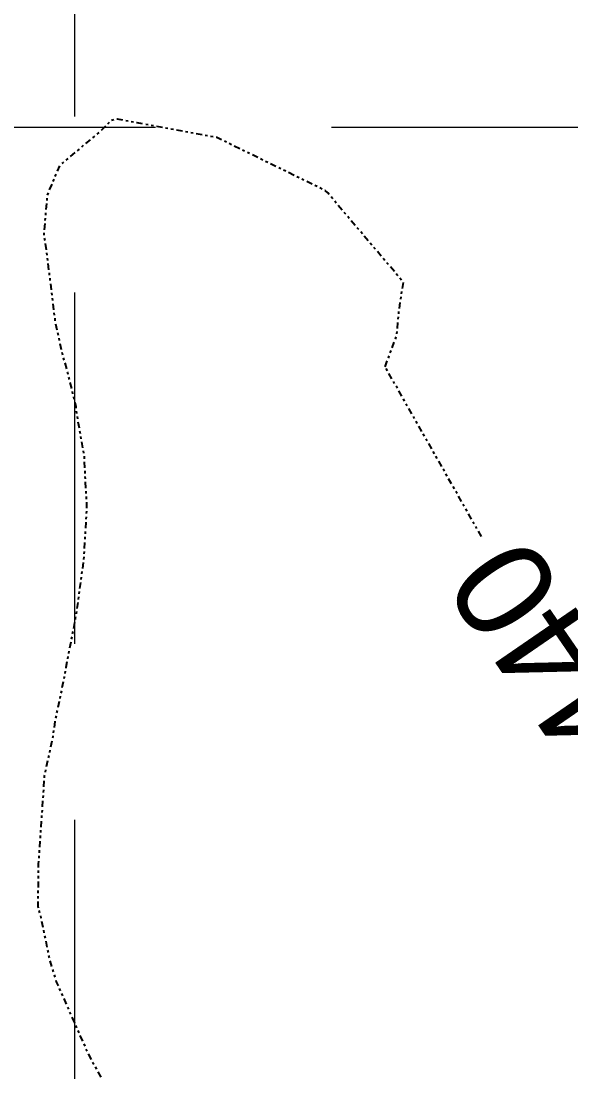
# Model space of a CAD drawing. Header units: feet. Extents: x 2175025 to 2179063, y 467811 to 470338.
# Drawn here: x 2176285.5 to 2176307.99, y 469980.72 to 470023.7 of the extents above; entities that cross this region are included whole.
import ezdxf
from ezdxf.enums import TextEntityAlignment as Align

# ---------------------------------------------------------------- set-up
doc = ezdxf.new("R2010")
doc.units = ezdxf.units.FT
doc.header["$LTSCALE"] = 0.5
doc.header["$MEASUREMENT"] = 0
doc.linetypes.add('DIVIDE', pattern=[1.25, 0.5, -0.25, 0, -0.25, 0, -0.25])
doc.linetypes.add('HIDDEN', pattern=[0.375, 0.25, -0.125])
doc.layers.add('EC', color=35, linetype='DIVIDE')
doc.layers.add('GRID', color=254, linetype='HIDDEN')
doc.styles.add('arial', font='ARIAL.TTF', dxfattribs={"height": 0.1})

msp = doc.modelspace()

# ---------------------------------------------------------------- linework, layer by layer
at = {"layer": 'EC', "color": 43, "elevation": 440, "flags": 128}
for points in [[(2176300.387, 470009.562), (2176300.863, 470010.836), (2176300.957, 470011.867), (2176301.133, 470013.012), (2176298.041, 470016.665), (2176297.93, 470016.765), (2176293.505, 470018.933), (2176290.241, 470019.527), (2176289.438, 470019.689), (2176289.176, 470019.621), (2176288.756, 470019.199), (2176287.076, 470017.795), (2176286.565, 470016.578), (2176286.426, 470014.965), (2176286.536, 470014.247), (2176286.896, 470011.359), (2176287.218, 470009.937), (2176287.395, 470009.325), (2176287.735, 470007.935), (2176287.779, 470007.571), (2176288.077, 470005.895), (2176288.077, 470005.748), (2176288.181, 470003.802), (2176288.178, 470003.768), (2176288.057, 470001.658), (2176288.049, 470001.606), (2176287.751, 469999.475), (2176287.717, 469999.282), (2176287.332, 469997.266), (2176287.263, 469996.861), (2176286.878, 469995.05), (2176286.797, 469994.431), (2176286.447, 469992.839), (2176286.399, 469992.055), (2176286.203, 469989.23), (2176286.182, 469987.504), (2176286.311, 469987.031), (2176286.659, 469985.332), (2176286.912, 469984.489), (2176286.94, 469984.415), (2176288.179, 469981.598), (2176288.262, 469981.433), (2176289.699, 469978.767), (2176289.788, 469978.61), (2176291.341, 469975.965), (2176291.404, 469975.856), (2176292.967, 469973.158), (2176293.003, 469973.09), (2176294.434, 469970.315), (2176294.473, 469970.223), (2176295.607, 469967.402), (2176295.665, 469967.14), (2176296.332, 469964.384), (2176296.333, 469962.923), (2176296.698, 469960.96), (2176296.996, 469959.796), (2176297.77, 469957.763), (2176298.037, 469957.165), (2176299.077, 469955.274), (2176299.326, 469954.896), (2176299.477, 469954.725), (2176300.853, 469953.134), (2176302.299, 469951.917), (2176302.566, 469951.656), (2176302.904, 469951.422), (2176305.07, 469951.394), (2176306.149, 469951.52), (2176308.758, 469952.95), (2176309.17, 469953.139), (2176309.835, 469953.668), (2176312.097, 469955.398), (2176314.694, 469958.263), (2176314.901, 469958.495), (2176317.516, 469962.384), (2176317.573, 469962.487), (2176319.296, 469966.262), (2176319.439, 469969.353), (2176319.466, 469969.766), (2176319.305, 469970.033), (2176317.842, 469972.573), (2176317.658, 469972.925), (2176317.012, 469974.956), (2176316.849, 469975.44), (2176316.806, 469975.564), (2176315.792, 469980.506), (2176315.774, 469980.553), (2176315.691, 469980.794), (2176314.171, 469985.087), (2176314.038, 469985.493)], [(2176304.328, 470002.613), (2176300.387, 470009.562)]]:
    msp.add_lwpolyline(points, dxfattribs=at)
at = {"layer": 'GRID', "color": 252, "linetype": 'HIDDEN', "lineweight": 0, "ltscale": 115}
for p, q in [((2176287.689, 470271.351), (2176287.689, 468066.073)), ((2175090.689, 470019.351), (2178996.689, 470019.351))]:
    msp.add_line(p, q, dxfattribs=at)

# ---------------------------------------------------------------- texts
at = {"layer": 'EC', "color": 43, "style": 'arial'}
msp.add_text('440', height=4, rotation=124.4875, dxfattribs=at).set_placement((2176307.016, 469997.889, 458), align=Align.MIDDLE_CENTER)

doc.saveas('drawing.dxf')
